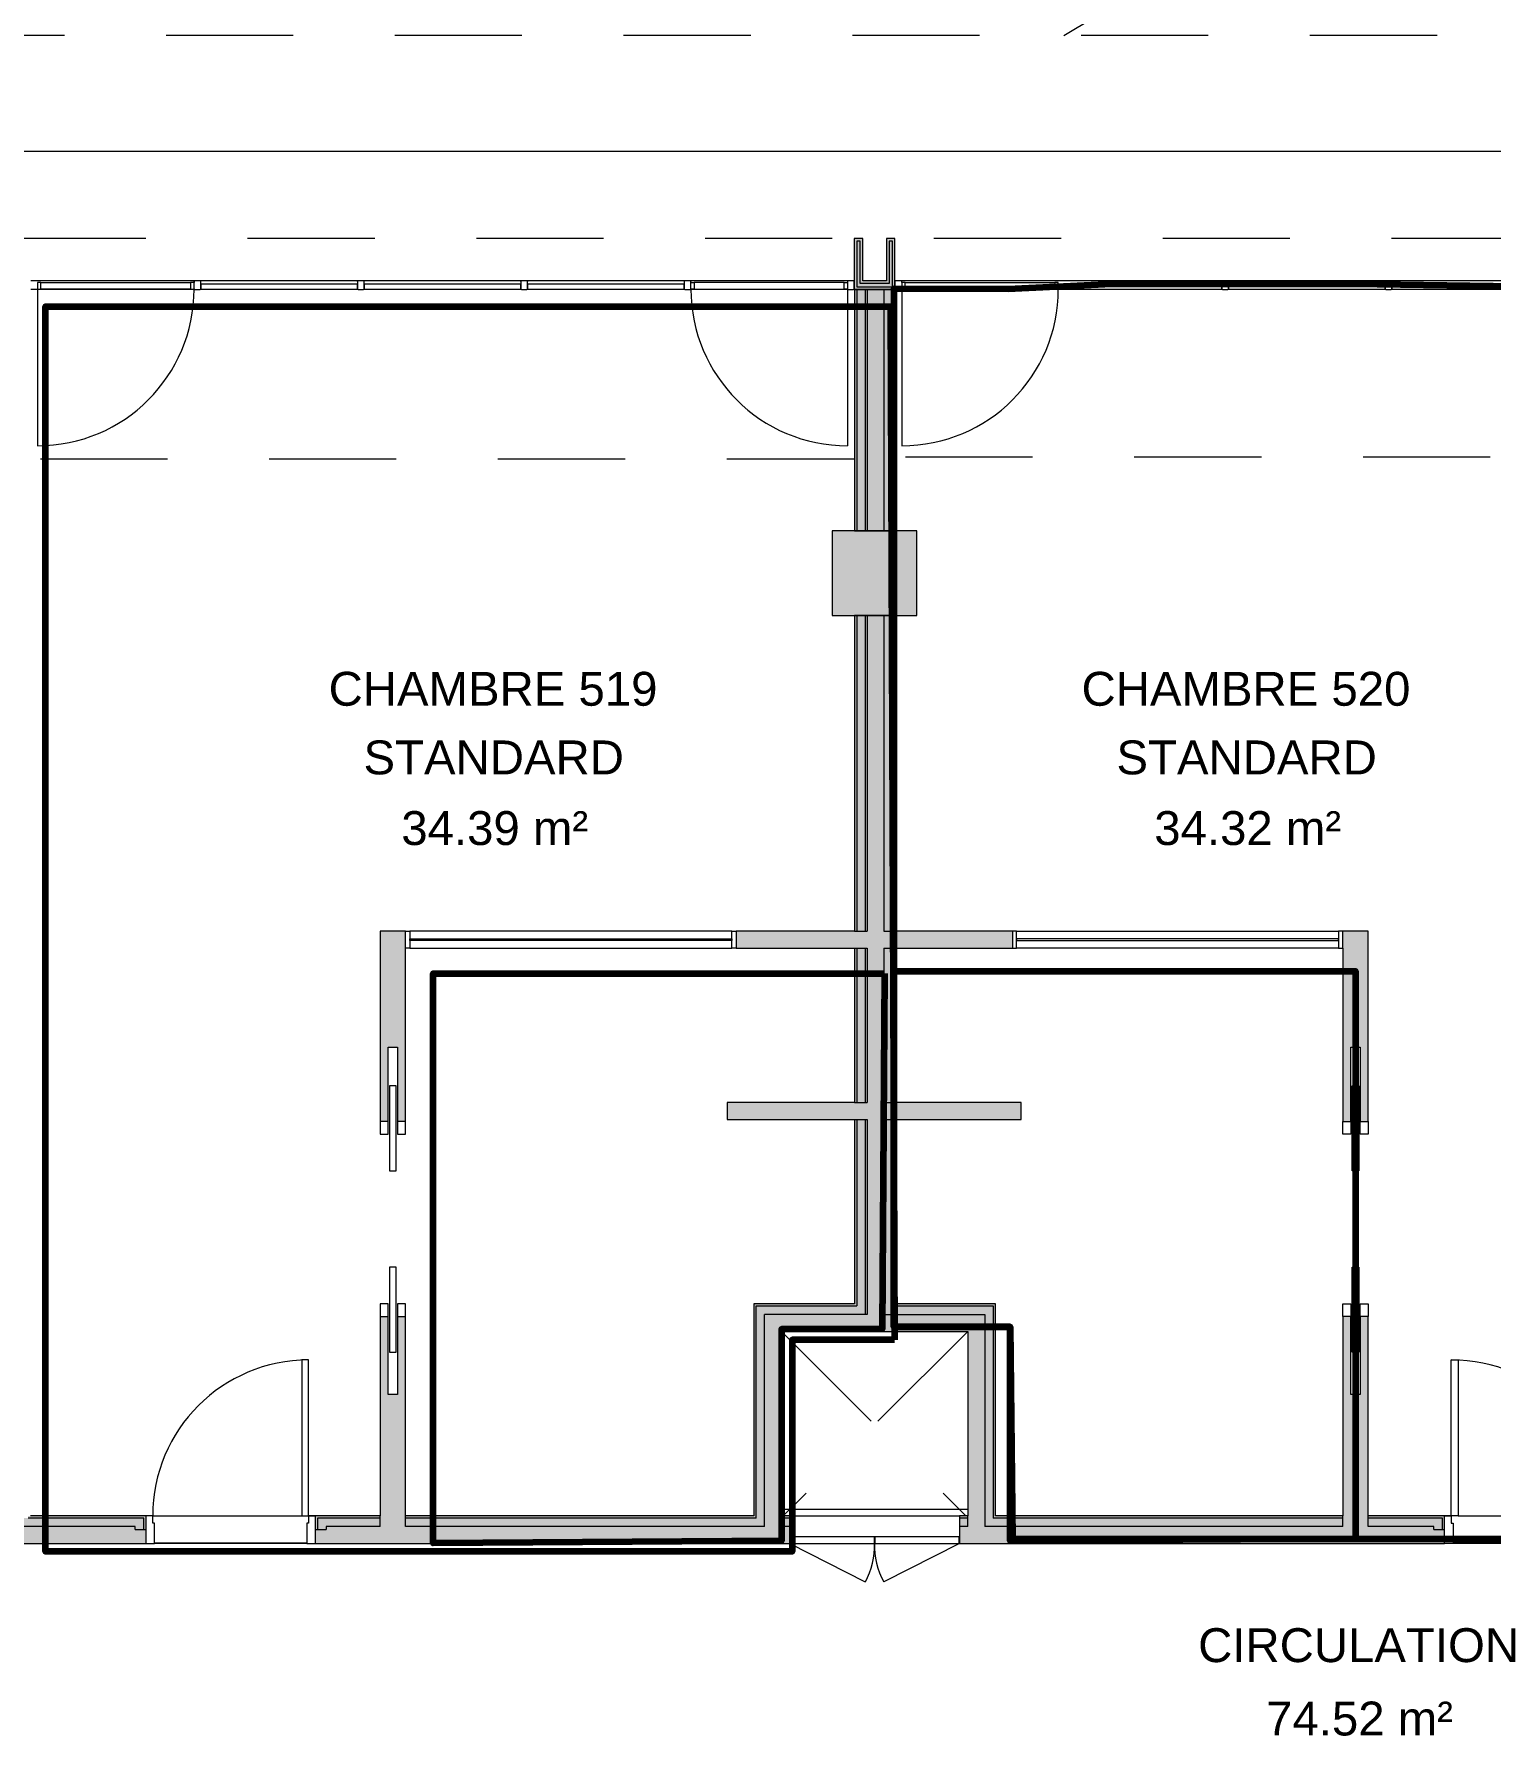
# Model space of a CAD drawing. Header units: metres. Extents: x -227.9 to -141.2, y 39.1 to 90.3.
# Drawn here: x -211.28 to -202.68, y 50.98 to 61.02 of the extents above; entities that cross this region are included whole.
import ezdxf

# ---------------------------------------------------------------- set-up
doc = ezdxf.new("R2010")
doc.units = ezdxf.units.M
doc.linetypes.add('JIS_02_0.7', pattern=[1.35, 0.75, -0.6])
for name, color, linetype, lineweight in [('A-AREA-IDEN', 7, 'Continuous', 9), ('A-DOOR', 7, 'Continuous', 5), ('A-FLOR', 7, 'Continuous', 5), ('A-GLAZ', 7, 'Continuous', 5), ('A-GLAZ-CURT', 7, 'Continuous', 5), ('A-GLAZ-CWMG', 7, 'Continuous', 5), ('A-ROOF', 7, 'Continuous', 5), ('A-WALL', 7, 'Continuous', 5), ('A-WALL-PATT', 7, 'Continuous', 13), ('I-WALL', 7, 'Continuous', 5)]:
    doc.layers.add(name, color=color, linetype=linetype, lineweight=lineweight)
doc.layers.add('A-DETL', color=94, linetype='Continuous', lineweight=5, true_color=0x00a600)
doc.layers.add('S-COLS', color=8, linetype='Continuous', lineweight=9, true_color=0x7f7f7f)
doc.layers.add('Chambre', color=40, linetype='Continuous')
doc.layers.add('SDB', color=230, linetype='Continuous')
doc.styles.add('Arial_1', font='arial.ttf', dxfattribs={"height": 0.2})

msp = doc.modelspace()

# ---------------------------------------------------------------- hatches: boundary and pattern name
at = {"layer": 'A-WALL', "true_color": 0x808080}
h = msp.add_hatch(color=8, dxfattribs=at)
h.paths.add_polyline_path([(-206.439, 59.514), (-206.199, 59.514), (-206.199, 59.814), (-206.249, 59.814), (-206.249, 59.564), (-206.389, 59.564), (-206.389, 59.814), (-206.439, 59.814), (-206.439, 59.57)])
h.paths.add_polyline_path([(-206.214, 59.529), (-206.424, 59.529), (-206.424, 59.799), (-206.404, 59.799), (-206.404, 59.549), (-206.234, 59.549), (-206.234, 59.799), (-206.214, 59.799), (-206.214, 59.57)])
msp.add_hatch(color=8, dxfattribs=at).paths.add_polyline_path([(-206.424, 59.529), (-206.214, 59.529), (-206.214, 59.799), (-206.234, 59.799), (-206.234, 59.549), (-206.404, 59.549), (-206.404, 59.799), (-206.424, 59.799), (-206.424, 59.57)])
at = {"layer": 'A-WALL-PATT', "lineweight": 5, "true_color": 0xaaaaaa}
msp.add_hatch(color=253, dxfattribs=at).paths.add_polyline_path([(-206.374, 58.089), (-206.364, 58.089), (-206.364, 59.514), (-206.374, 59.514), (-206.374, 58.498)])
h = msp.add_hatch(color=253, dxfattribs=at)
h.paths.add_polyline_path([(-206.364, 53.465), (-206.364, 54.615), (-206.374, 54.615), (-206.374, 53.465)])
h.paths.add_polyline_path([(-206.374, 54.715), (-206.364, 54.715), (-206.364, 55.627), (-206.374, 55.627), (-206.374, 55.284)])
h.paths.add_polyline_path([(-206.364, 55.727), (-206.364, 57.589), (-206.374, 57.589), (-206.374, 55.727)])
at = {"layer": 'I-WALL', "true_color": 0xaaaaaa}
for points in [[(-206.437, 58.089), (-206.424, 58.089), (-206.424, 59.514), (-206.437, 59.514), (-206.437, 58.498)], [(-206.424, 58.089), (-206.374, 58.089), (-206.374, 59.514), (-206.424, 59.514), (-206.424, 58.498)], [(-206.364, 58.089), (-206.264, 58.089), (-206.264, 59.514), (-206.364, 59.514), (-206.364, 58.498)], [(-206.264, 58.089), (-206.214, 58.089), (-206.214, 59.514), (-206.264, 59.514), (-206.264, 58.498)], [(-206.214, 58.089), (-206.201, 58.089), (-206.201, 59.514), (-206.214, 59.514), (-206.214, 58.498)], [(-206.275, 53.465), (-206.264, 53.465), (-206.264, 57.589), (-206.364, 57.589), (-206.364, 53.465)], [(-206.364, 54.615), (-206.364, 54.715), (-207.19, 54.715), (-207.19, 54.615), (-206.374, 54.615)], [(-206.214, 54.615), (-205.454, 54.615), (-205.454, 54.715), (-206.264, 54.715), (-206.264, 54.615)], [(-207.032, 52.276), (-207.019, 52.276), (-207.019, 53.515), (-207.032, 53.515), (-207.032, 53.14)], [(-207.019, 52.263), (-206.969, 52.263), (-206.969, 53.465), (-207.019, 53.465), (-207.019, 52.276)], [(-206.275, 53.365), (-205.769, 53.365), (-205.769, 53.465), (-206.969, 53.465), (-206.969, 53.365), (-206.686, 53.365)], [(-205.769, 52.213), (-205.669, 52.213), (-205.669, 53.465), (-205.769, 53.465), (-205.769, 52.263)], [(-205.619, 52.263), (-205.619, 53.515), (-205.669, 53.515), (-205.669, 52.263)], [(-205.606, 52.276), (-205.606, 53.528), (-205.619, 53.528), (-205.619, 52.276)], [(-206.969, 52.213), (-206.869, 52.213), (-206.869, 53.365), (-206.969, 53.365), (-206.969, 52.263)]]:
    msp.add_hatch(color=253, dxfattribs=at).paths.add_polyline_path(points)
h = msp.add_hatch(color=253, dxfattribs=at)
h.paths.add_polyline_path([(-206.424, 53.528), (-206.424, 54.615), (-206.437, 54.615), (-206.437, 53.528)])
h.paths.add_polyline_path([(-206.424, 54.715), (-206.424, 55.627), (-206.437, 55.627), (-206.437, 54.715)])
h.paths.add_polyline_path([(-206.437, 55.727), (-206.424, 55.727), (-206.424, 57.589), (-206.437, 57.589), (-206.437, 56.355)])
h = msp.add_hatch(color=253, dxfattribs=at)
h.paths.add_polyline_path([(-206.424, 53.515), (-206.374, 53.515), (-206.374, 54.615), (-206.424, 54.615), (-206.424, 53.528)])
h.paths.add_polyline_path([(-206.424, 54.715), (-206.374, 54.715), (-206.374, 55.627), (-206.424, 55.627), (-206.424, 55.284)])
h.paths.add_polyline_path([(-206.424, 55.727), (-206.374, 55.727), (-206.374, 57.589), (-206.424, 57.589), (-206.424, 56.355)])
h = msp.add_hatch(color=253, dxfattribs=at)
h.paths.add_polyline_path([(-206.264, 53.515), (-206.214, 53.515), (-206.214, 54.615), (-206.264, 54.615), (-206.264, 53.528)])
h.paths.add_polyline_path([(-206.264, 54.715), (-206.214, 54.715), (-206.214, 55.627), (-206.264, 55.627), (-206.264, 55.284)])
h.paths.add_polyline_path([(-206.264, 55.727), (-206.214, 55.727), (-206.214, 57.589), (-206.264, 57.589), (-206.264, 56.355)])
h = msp.add_hatch(color=253, dxfattribs=at)
h.paths.add_polyline_path([(-206.214, 53.528), (-206.201, 53.528), (-206.201, 54.615), (-206.214, 54.615), (-206.214, 54.212)])
h.paths.add_polyline_path([(-206.201, 54.715), (-206.201, 55.627), (-206.214, 55.627), (-206.214, 54.715)])
h.paths.add_polyline_path([(-206.201, 55.727), (-206.201, 57.589), (-206.214, 57.589), (-206.214, 55.727)])
h = msp.add_hatch(color=253, dxfattribs=at)
h.paths.add_polyline_path([(-206.364, 55.627), (-206.364, 55.727), (-207.137, 55.727), (-207.137, 55.627), (-206.374, 55.627)])
h.paths.add_polyline_path([(-209.087, 55.627), (-209.087, 55.727), (-209.237, 55.727), (-209.237, 55.627)])
h = msp.add_hatch(color=253, dxfattribs=at)
h.paths.add_polyline_path([(-203.406, 55.627), (-203.406, 55.727), (-203.556, 55.727), (-203.556, 55.627)])
h.paths.add_polyline_path([(-206.264, 55.627), (-205.506, 55.627), (-205.506, 55.727), (-206.264, 55.727)])
h = msp.add_hatch(color=253, dxfattribs=at)
h.paths.add_polyline_path([(-209.087, 52.213), (-209.087, 53.453), (-209.135, 53.453), (-209.135, 52.993), (-209.19, 52.993), (-209.19, 53.453), (-209.237, 53.453), (-209.237, 52.213)])
h.paths.add_polyline_path([(-209.19, 54.603), (-209.19, 55.043), (-209.135, 55.043), (-209.135, 54.603), (-209.087, 54.603), (-209.087, 55.627), (-209.237, 55.627), (-209.237, 54.603)])
h = msp.add_hatch(color=253, dxfattribs=at)
h.paths.add_polyline_path([(-203.406, 52.213), (-203.406, 53.453), (-203.454, 53.453), (-203.454, 52.993), (-203.509, 52.993), (-203.509, 53.453), (-203.556, 53.453), (-203.556, 52.213)])
h.paths.add_polyline_path([(-203.509, 54.603), (-203.509, 55.043), (-203.454, 55.043), (-203.454, 54.603), (-203.406, 54.603), (-203.406, 55.627), (-203.556, 55.627), (-203.556, 54.603)])
h = msp.add_hatch(color=253, dxfattribs=at)
h.paths.add_polyline_path([(-206.424, 53.515), (-206.424, 53.528), (-207.032, 53.528), (-207.032, 53.515), (-206.686, 53.515)])
h.paths.add_polyline_path([(-206.214, 53.515), (-205.619, 53.515), (-205.619, 53.528), (-206.214, 53.528)])
h = msp.add_hatch(color=253, dxfattribs=at)
h.paths.add_polyline_path([(-206.374, 53.465), (-206.374, 53.515), (-207.019, 53.515), (-207.019, 53.465), (-206.686, 53.465)])
h.paths.add_polyline_path([(-206.264, 53.465), (-205.669, 53.465), (-205.669, 53.515), (-206.264, 53.515)])
h = msp.add_hatch(color=253, dxfattribs=at)
h.paths.add_polyline_path([(-181.543, 52.195), (-181.493, 52.195), (-181.493, 52.213), (-180.684, 52.213), (-180.684, 52.263), (-181.543, 52.263)])
h.paths.add_polyline_path([(-182.619, 52.195), (-182.569, 52.195), (-182.569, 52.263), (-183.002, 52.263), (-183.002, 52.213), (-182.619, 52.213)])
h.paths.add_polyline_path([(-189.219, 52.195), (-189.219, 52.213), (-188.838, 52.213), (-188.838, 52.263), (-189.269, 52.263), (-189.269, 52.195)])
h.paths.add_polyline_path([(-191.743, 52.195), (-191.693, 52.195), (-191.693, 52.213), (-191.075, 52.213), (-191.075, 52.263), (-191.743, 52.263)])
h.paths.add_polyline_path([(-192.819, 52.195), (-192.769, 52.195), (-192.769, 52.263), (-193.201, 52.263), (-193.201, 52.213), (-192.819, 52.213)])
h.paths.add_polyline_path([(-190.345, 52.195), (-190.295, 52.195), (-190.295, 52.263), (-190.965, 52.263), (-190.965, 52.213), (-190.345, 52.213)])
h.paths.add_polyline_path([(-200.545, 52.195), (-200.495, 52.195), (-200.495, 52.263), (-201.164, 52.263), (-201.164, 52.213), (-200.545, 52.213)])
h.paths.add_polyline_path([(-201.893, 52.195), (-201.893, 52.213), (-201.274, 52.213), (-201.274, 52.263), (-201.943, 52.263), (-201.943, 52.195)])
h.paths.add_polyline_path([(-202.969, 52.195), (-202.969, 52.263), (-203.406, 52.263), (-203.406, 52.213), (-203.019, 52.213), (-203.019, 52.195)])
h.paths.add_polyline_path([(-199.419, 52.195), (-199.419, 52.213), (-199.037, 52.213), (-199.037, 52.263), (-199.469, 52.263), (-199.469, 52.195)])
h.paths.add_polyline_path([(-210.682, 52.195), (-210.632, 52.195), (-210.632, 52.263), (-211.364, 52.263), (-211.364, 52.213), (-210.682, 52.213)])
h.paths.add_polyline_path([(-212.587, 52.195), (-212.587, 52.263), (-212.634, 52.263), (-212.634, 52.195)])
h.paths.add_polyline_path([(-209.556, 52.195), (-209.556, 52.213), (-209.237, 52.213), (-209.237, 52.263), (-209.606, 52.263), (-209.606, 52.195)])
h.paths.add_polyline_path([(-213.71, 52.195), (-213.66, 52.195), (-213.66, 52.263), (-213.727, 52.263), (-213.727, 52.213), (-213.71, 52.213)])
h.paths.add_polyline_path([(-184.073, 52.213), (-183.152, 52.213), (-183.152, 52.263), (-185.206, 52.263), (-185.206, 52.213)])
h.paths.add_polyline_path([(-185.419, 52.213), (-185.306, 52.213), (-185.306, 52.263), (-185.419, 52.263)])
h.paths.add_polyline_path([(-186.532, 52.213), (-186.419, 52.213), (-186.419, 52.263), (-186.532, 52.263)])
h.paths.add_polyline_path([(-187.362, 52.213), (-186.632, 52.213), (-186.632, 52.263), (-188.688, 52.263), (-188.688, 52.213)])
h.paths.add_polyline_path([(-193.94, 52.213), (-193.351, 52.213), (-193.351, 52.263), (-195.406, 52.263), (-195.406, 52.213)])
h.paths.add_polyline_path([(-195.585, 52.213), (-195.506, 52.213), (-195.506, 52.263), (-195.619, 52.263), (-195.619, 52.213)])
h.paths.add_polyline_path([(-196.832, 52.213), (-196.832, 52.263), (-198.887, 52.263), (-198.887, 52.213), (-197.23, 52.213)])
h.paths.add_polyline_path([(-196.619, 52.213), (-196.619, 52.263), (-196.732, 52.263), (-196.732, 52.213)])
h.paths.add_polyline_path([(-203.808, 52.213), (-203.556, 52.213), (-203.556, 52.263), (-205.669, 52.263), (-205.669, 52.213), (-205.452, 52.213)])
h.paths.add_polyline_path([(-205.769, 52.213), (-205.769, 52.263), (-205.819, 52.263), (-205.819, 52.213)])
h.paths.add_polyline_path([(-207.097, 52.213), (-206.969, 52.213), (-206.969, 52.263), (-209.087, 52.263), (-209.087, 52.213), (-208.741, 52.213)])
h.paths.add_polyline_path([(-206.819, 52.213), (-206.819, 52.263), (-206.869, 52.263), (-206.869, 52.213)])
h.paths.add_polyline_path([(-212.487, 52.213), (-211.474, 52.213), (-211.474, 52.263), (-212.487, 52.263)])
h.paths.add_polyline_path([(-213.827, 52.213), (-213.827, 52.263), (-217.323, 52.263), (-217.323, 52.213), (-215.32, 52.213)])
h.paths.add_polyline_path([(-217.721, 52.213), (-217.423, 52.213), (-217.423, 52.263), (-217.721, 52.263)])
h.paths.add_polyline_path([(-219.119, 52.213), (-218.721, 52.213), (-218.721, 52.263), (-219.119, 52.263)])
h = msp.add_hatch(color=253, dxfattribs=at)
h.paths.add_polyline_path([(-181.543, 52.195), (-181.543, 52.263), (-180.697, 52.263), (-180.697, 52.276), (-181.556, 52.276), (-181.556, 52.195)])
h.paths.add_polyline_path([(-182.569, 52.195), (-182.556, 52.195), (-182.556, 52.276), (-183.002, 52.276), (-183.002, 52.263), (-182.569, 52.263), (-182.569, 52.233)])
h.paths.add_polyline_path([(-189.269, 52.195), (-189.269, 52.263), (-188.838, 52.263), (-188.838, 52.276), (-189.282, 52.276), (-189.282, 52.195)])
h.paths.add_polyline_path([(-192.756, 52.195), (-192.756, 52.276), (-193.201, 52.276), (-193.201, 52.263), (-192.769, 52.263), (-192.769, 52.195)])
h.paths.add_polyline_path([(-191.756, 52.195), (-191.743, 52.195), (-191.743, 52.263), (-191.125, 52.263), (-191.125, 52.276), (-191.756, 52.276), (-191.756, 52.233)])
h.paths.add_polyline_path([(-190.295, 52.195), (-190.282, 52.195), (-190.282, 52.276), (-190.915, 52.276), (-190.915, 52.263), (-190.295, 52.263), (-190.295, 52.233)])
h.paths.add_polyline_path([(-200.482, 52.195), (-200.482, 52.276), (-201.114, 52.276), (-201.114, 52.263), (-200.495, 52.263), (-200.495, 52.195)])
h.paths.add_polyline_path([(-201.956, 52.195), (-201.943, 52.195), (-201.943, 52.263), (-201.324, 52.263), (-201.324, 52.276), (-201.956, 52.276), (-201.956, 52.233)])
h.paths.add_polyline_path([(-199.482, 52.195), (-199.469, 52.195), (-199.469, 52.263), (-199.037, 52.263), (-199.037, 52.276), (-199.482, 52.276), (-199.482, 52.233)])
h.paths.add_polyline_path([(-202.956, 52.195), (-202.956, 52.276), (-203.406, 52.276), (-203.406, 52.263), (-202.969, 52.263), (-202.969, 52.195)])
h.paths.add_polyline_path([(-212.647, 52.195), (-212.634, 52.195), (-212.634, 52.263), (-212.587, 52.263), (-212.587, 52.276), (-212.647, 52.276), (-212.647, 52.233)])
h.paths.add_polyline_path([(-210.632, 52.195), (-210.619, 52.195), (-210.619, 52.276), (-211.314, 52.276), (-211.314, 52.263), (-210.632, 52.263), (-210.632, 52.233)])
h.paths.add_polyline_path([(-209.606, 52.195), (-209.606, 52.263), (-209.237, 52.263), (-209.237, 52.276), (-209.619, 52.276), (-209.619, 52.195)])
h.paths.add_polyline_path([(-213.66, 52.195), (-213.647, 52.195), (-213.647, 52.276), (-213.727, 52.276), (-213.727, 52.263), (-213.66, 52.263), (-213.66, 52.233)])
h.paths.add_polyline_path([(-184.073, 52.263), (-183.152, 52.263), (-183.152, 52.276), (-185.206, 52.276), (-185.206, 52.263)])
h.paths.add_polyline_path([(-185.356, 52.263), (-185.356, 52.276), (-185.419, 52.276), (-185.419, 52.263)])
h.paths.add_polyline_path([(-186.632, 52.263), (-186.632, 52.276), (-188.688, 52.276), (-188.688, 52.263), (-187.362, 52.263)])
h.paths.add_polyline_path([(-186.482, 52.263), (-186.419, 52.263), (-186.419, 52.276), (-186.482, 52.276)])
h.paths.add_polyline_path([(-193.94, 52.263), (-193.351, 52.263), (-193.351, 52.276), (-195.406, 52.276), (-195.406, 52.263)])
h.paths.add_polyline_path([(-195.556, 52.263), (-195.556, 52.276), (-195.619, 52.276), (-195.619, 52.263), (-195.585, 52.263)])
h.paths.add_polyline_path([(-196.682, 52.263), (-196.619, 52.263), (-196.619, 52.276), (-196.682, 52.276)])
h.paths.add_polyline_path([(-198.887, 52.263), (-196.832, 52.263), (-196.832, 52.276), (-198.887, 52.276)])
h.paths.add_polyline_path([(-203.556, 52.263), (-203.556, 52.276), (-205.619, 52.276), (-205.619, 52.263), (-203.808, 52.263)])
h.paths.add_polyline_path([(-206.869, 52.263), (-206.819, 52.263), (-206.819, 52.276), (-206.869, 52.276)])
h.paths.add_polyline_path([(-205.769, 52.263), (-205.769, 52.276), (-205.819, 52.276), (-205.819, 52.263)])
h.paths.add_polyline_path([(-207.019, 52.263), (-207.019, 52.276), (-209.087, 52.276), (-209.087, 52.263), (-207.097, 52.263)])
h.paths.add_polyline_path([(-211.524, 52.263), (-211.524, 52.276), (-212.487, 52.276), (-212.487, 52.263), (-212.031, 52.263)])
h.paths.add_polyline_path([(-213.827, 52.263), (-213.827, 52.276), (-217.273, 52.276), (-217.273, 52.263), (-215.32, 52.263)])
h.paths.add_polyline_path([(-217.721, 52.263), (-217.423, 52.263), (-217.423, 52.276), (-217.721, 52.276)])
h.paths.add_polyline_path([(-218.721, 52.263), (-218.721, 52.276), (-219.069, 52.276), (-219.069, 52.263)])
h = msp.add_hatch(color=253, dxfattribs=at)
h.paths.add_polyline_path([(-180.634, 52.113), (-180.634, 52.213), (-181.493, 52.213), (-181.493, 52.195), (-181.556, 52.195), (-181.556, 52.113), (-180.684, 52.113)])
h.paths.add_polyline_path([(-182.556, 52.113), (-182.556, 52.195), (-182.619, 52.195), (-182.619, 52.213), (-185.419, 52.213), (-185.419, 52.113), (-184.073, 52.113)])
h.paths.add_polyline_path([(-186.419, 52.113), (-186.419, 52.213), (-189.219, 52.213), (-189.219, 52.195), (-189.282, 52.195), (-189.282, 52.113), (-187.362, 52.113)])
h.paths.add_polyline_path([(-191.756, 52.113), (-190.282, 52.113), (-190.282, 52.195), (-190.345, 52.195), (-190.345, 52.213), (-191.693, 52.213), (-191.693, 52.195), (-191.756, 52.195)])
h.paths.add_polyline_path([(-192.756, 52.113), (-192.756, 52.195), (-192.819, 52.195), (-192.819, 52.213), (-195.619, 52.213), (-195.619, 52.113), (-193.94, 52.113)])
h.paths.add_polyline_path([(-196.619, 52.113), (-196.619, 52.213), (-199.419, 52.213), (-199.419, 52.195), (-199.482, 52.195), (-199.482, 52.113), (-197.23, 52.113)])
h.paths.add_polyline_path([(-200.482, 52.113), (-200.482, 52.195), (-200.545, 52.195), (-200.545, 52.213), (-201.893, 52.213), (-201.893, 52.195), (-201.956, 52.195), (-201.956, 52.113), (-200.519, 52.113)])
h.paths.add_polyline_path([(-203.808, 52.113), (-202.956, 52.113), (-202.956, 52.195), (-203.019, 52.195), (-203.019, 52.213), (-205.819, 52.213), (-205.819, 52.113), (-205.452, 52.113)])
h.paths.add_polyline_path([(-207.097, 52.113), (-206.819, 52.113), (-206.819, 52.213), (-209.556, 52.213), (-209.556, 52.195), (-209.619, 52.195), (-209.619, 52.113), (-208.741, 52.113)])
h.paths.add_polyline_path([(-212.647, 52.113), (-210.619, 52.113), (-210.619, 52.195), (-210.682, 52.195), (-210.682, 52.213), (-212.584, 52.213), (-212.584, 52.195), (-212.647, 52.195)])
h.paths.add_polyline_path([(-215.32, 52.113), (-213.647, 52.113), (-213.647, 52.195), (-213.71, 52.195), (-213.71, 52.213), (-217.721, 52.213), (-217.721, 52.113), (-216.964, 52.113)])
h.paths.add_polyline_path([(-218.721, 52.113), (-218.721, 52.213), (-219.219, 52.213), (-219.219, 52.113)])
at = {"layer": 'S-COLS', "lineweight": 5, "true_color": 0x808080}
msp.add_hatch(color=8, dxfattribs=at).paths.add_polyline_path([(-206.569, 57.589), (-206.069, 57.589), (-206.069, 58.089), (-206.569, 58.089)])

# ---------------------------------------------------------------- linework, layer by layer
at = {"layer": 'A-DETL', "color": 8, "linetype": 'JIS_02_0.7', "true_color": 0x808080}
msp.add_line((-205.202, 61.012), (-181.938, 75.116), dxfattribs=at)
at = {"layer": 'A-DETL', "color": 7, "linetype": 'JIS_02_0.7'}
for p, q in [((-176, 61.012), (-219.06, 61.012)), ((-180.919, 59.814), (-219.019, 59.814)), ((-206.869, 53.365), (-205.781, 52.276)), ((-205.769, 53.365), (-206.858, 52.276))]:
    msp.add_line(p, q, dxfattribs=at)
at = {"layer": 'A-DETL', "color": 9, "linetype": 'JIS_02_0.7', "lineweight": 9, "true_color": 0xc0c0c0}
for p, q in [((-206.442, 58.513), (-211.306, 58.513)), ((-201.337, 58.523), (-206.201, 58.523))]:
    msp.add_line(p, q, dxfattribs=at)
at = {"layer": 'A-DOOR', "color": 9, "lineweight": 9, "true_color": 0xc0c0c0}
for p, q in [((-211.239, 59.555), (-211.259, 59.555)), ((-211.259, 59.555), (-211.259, 59.515)), ((-211.259, 59.515), (-211.239, 59.515)), ((-211.239, 59.515), (-211.239, 59.555)), ((-210.335, 59.555), (-210.355, 59.555)), ((-210.355, 59.555), (-210.355, 59.515)), ((-210.355, 59.515), (-210.335, 59.515)), ((-210.335, 59.515), (-210.335, 59.555)), ((-207.403, 59.555), (-207.383, 59.555)), ((-207.403, 59.515), (-207.403, 59.555)), ((-207.383, 59.515), (-207.403, 59.515)), ((-207.383, 59.555), (-207.383, 59.515)), ((-206.499, 59.555), (-206.479, 59.555)), ((-206.499, 59.515), (-206.499, 59.555)), ((-206.479, 59.515), (-206.499, 59.515)), ((-206.479, 59.555), (-206.479, 59.515)), ((-206.139, 59.555), (-206.159, 59.555)), ((-206.159, 59.555), (-206.159, 59.515)), ((-206.159, 59.515), (-206.139, 59.515)), ((-206.139, 59.515), (-206.139, 59.555)), ((-205.235, 59.555), (-205.255, 59.555)), ((-205.255, 59.555), (-205.255, 59.515)), ((-205.255, 59.515), (-205.235, 59.515)), ((-205.235, 59.515), (-205.235, 59.555)), ((-206.32, 52.153), (-206.817, 52.153)), ((-206.817, 52.153), (-206.817, 52.113)), ((-206.32, 52.113), (-206.32, 52.153)), ((-206.318, 52.153), (-206.318, 52.113)), ((-205.821, 52.153), (-206.318, 52.153)), ((-205.821, 52.113), (-205.821, 52.153)), ((-206.817, 52.113), (-206.32, 52.113)), ((-206.318, 52.113), (-205.821, 52.113))]:
    msp.add_line(p, q, dxfattribs=at)
at = {"layer": 'A-DOOR'}
for p, q in [((-211.259, 59.515), (-211.259, 58.591)), ((-206.479, 59.515), (-206.479, 58.591)), ((-206.159, 59.515), (-206.159, 58.591)), ((-209.142, 54.813), (-209.182, 54.813)), ((-209.182, 54.813), (-209.182, 54.313)), ((-209.142, 54.313), (-209.142, 54.813)), ((-203.501, 54.813), (-203.461, 54.813)), ((-203.501, 54.313), (-203.501, 54.813)), ((-203.461, 54.813), (-203.461, 54.313)), ((-209.182, 54.313), (-209.142, 54.313)), ((-203.461, 54.313), (-203.501, 54.313)), ((-209.182, 53.743), (-209.182, 53.243)), ((-209.142, 53.743), (-209.182, 53.743)), ((-209.142, 53.243), (-209.142, 53.743)), ((-203.501, 53.743), (-203.461, 53.743)), ((-203.501, 53.243), (-203.501, 53.743)), ((-203.461, 53.743), (-203.461, 53.243)), ((-209.182, 53.243), (-209.142, 53.243)), ((-203.461, 53.243), (-203.501, 53.243)), ((-209.659, 53.196), (-209.699, 53.196)), ((-209.699, 53.196), (-209.699, 52.276)), ((-209.659, 52.276), (-209.659, 53.196)), ((-202.916, 53.196), (-202.876, 53.196)), ((-202.916, 52.276), (-202.916, 53.196)), ((-202.876, 53.196), (-202.876, 52.276)), ((-209.699, 52.276), (-209.659, 52.276)), ((-202.876, 52.276), (-202.916, 52.276))]:
    msp.add_line(p, q, dxfattribs=at)
at = {"layer": 'A-DOOR', "color": 9, "true_color": 0xc0c0c0}
for p, q in [((-211.239, 59.555), (-210.355, 59.555)), ((-210.355, 59.515), (-211.239, 59.515)), ((-206.499, 59.555), (-207.383, 59.555)), ((-207.383, 59.515), (-206.499, 59.515)), ((-206.139, 59.555), (-205.255, 59.555)), ((-205.255, 59.515), (-206.139, 59.515)), ((-209.237, 54.603), (-209.237, 54.528)), ((-209.19, 54.603), (-209.237, 54.603)), ((-209.19, 54.528), (-209.19, 54.603)), ((-209.135, 54.603), (-209.135, 54.528)), ((-209.087, 54.603), (-209.135, 54.603)), ((-209.087, 54.528), (-209.087, 54.603)), ((-203.556, 54.603), (-203.509, 54.603)), ((-203.556, 54.528), (-203.556, 54.603)), ((-203.509, 54.603), (-203.509, 54.528)), ((-203.454, 54.603), (-203.406, 54.603)), ((-203.454, 54.528), (-203.454, 54.603)), ((-203.406, 54.603), (-203.406, 54.528)), ((-209.237, 54.528), (-209.19, 54.528)), ((-209.135, 54.528), (-209.087, 54.528)), ((-203.509, 54.528), (-203.556, 54.528)), ((-203.406, 54.528), (-203.454, 54.528)), ((-209.237, 53.528), (-209.237, 53.453)), ((-209.19, 53.528), (-209.237, 53.528)), ((-209.237, 53.453), (-209.19, 53.453)), ((-209.19, 53.453), (-209.19, 53.528)), ((-209.135, 53.528), (-209.135, 53.453)), ((-209.087, 53.528), (-209.135, 53.528)), ((-209.135, 53.453), (-209.087, 53.453)), ((-209.087, 53.453), (-209.087, 53.528)), ((-203.556, 53.528), (-203.509, 53.528)), ((-203.556, 53.453), (-203.556, 53.528)), ((-203.509, 53.453), (-203.556, 53.453)), ((-203.509, 53.528), (-203.509, 53.453)), ((-203.454, 53.528), (-203.406, 53.528)), ((-203.454, 53.453), (-203.454, 53.528)), ((-203.406, 53.453), (-203.454, 53.453)), ((-203.406, 53.528), (-203.406, 53.453)), ((-210.619, 52.276), (-210.619, 52.113)), ((-210.579, 52.276), (-210.619, 52.276)), ((-210.579, 52.233), (-210.579, 52.276)), ((-210.569, 52.233), (-210.579, 52.233)), ((-210.569, 52.113), (-210.569, 52.233)), ((-209.659, 52.233), (-209.669, 52.233)), ((-209.669, 52.233), (-209.669, 52.113)), ((-209.619, 52.276), (-209.659, 52.276)), ((-209.659, 52.276), (-209.659, 52.233)), ((-209.619, 52.113), (-209.619, 52.276)), ((-202.956, 52.113), (-202.956, 52.276)), ((-202.956, 52.276), (-202.916, 52.276)), ((-202.916, 52.276), (-202.916, 52.233)), ((-202.916, 52.233), (-202.906, 52.233)), ((-202.906, 52.233), (-202.906, 52.113)), ((-210.619, 52.113), (-210.569, 52.113)), ((-209.669, 52.113), (-209.619, 52.113)), ((-206.819, 52.113), (-206.374, 51.887)), ((-205.819, 52.113), (-206.265, 51.887)), ((-202.906, 52.113), (-202.956, 52.113))]:
    msp.add_line(p, q, dxfattribs=at)
at = {"layer": 'A-DOOR', "lineweight": 9}
for p, q in [((-209.699, 52.276), (-209.619, 52.276)), ((-202.876, 52.276), (-202.956, 52.276))]:
    msp.add_line(p, q, dxfattribs=at)
at = {"layer": 'A-DOOR'}
for centre, radius, start, end in [((-211.259, 59.515), 0.924, 270, 360), ((-206.479, 59.515), 0.924, 180, 270), ((-206.159, 59.515), 0.924, 270, 360), ((-209.659, 52.276), 0.92, 90, 180), ((-202.916, 52.276), 0.92, 0, 90)]:
    msp.add_arc(centre, radius, start, end, dxfattribs=at)
at = {"layer": 'A-DOOR', "color": 9, "true_color": 0xc0c0c0}
for centre, start, end in [((-206.774, 52.103), 331.6205, 1.3795), ((-205.865, 52.103), 178.6205, 208.3795)]:
    msp.add_arc(centre, 0.455, start, end, dxfattribs=at)
at = {"layer": 'A-FLOR'}
for p, q in [((-210.331, 59.514), (-211.299, 59.514)), ((-209.367, 59.514), (-210.299, 59.514)), ((-208.403, 59.514), (-209.335, 59.514)), ((-207.439, 59.514), (-208.371, 59.514)), ((-206.475, 59.514), (-207.407, 59.514)), ((-206.439, 59.514), (-206.443, 59.514)), ((-206.195, 59.514), (-206.199, 59.514)), ((-204.267, 59.514), (-206.163, 59.514)), ((-203.303, 59.514), (-204.235, 59.514)), ((-202.339, 59.514), (-203.271, 59.514)), ((-209.669, 52.115), (-210.569, 52.115)), ((-202.006, 52.115), (-202.907, 52.115))]:
    msp.add_line(p, q, dxfattribs=at)
at = {"layer": 'A-FLOR', "lineweight": 9}
for p, q in [((-206.854, 53.364), (-205.769, 53.364)), ((-206.854, 52.314), (-206.854, 53.364)), ((-205.769, 52.314), (-206.854, 52.314))]:
    msp.add_line(p, q, dxfattribs=at)
at = {"layer": 'A-GLAZ', "lineweight": 13}
for p, q in [((-209.087, 55.727), (-209.062, 55.727)), ((-209.087, 55.627), (-209.087, 55.727)), ((-209.062, 55.727), (-209.062, 55.627)), ((-209.062, 55.672), (-209.062, 55.682)), ((-209.062, 55.682), (-207.162, 55.682)), ((-207.162, 55.672), (-209.062, 55.672)), ((-207.162, 55.727), (-207.137, 55.727)), ((-207.162, 55.627), (-207.162, 55.727)), ((-207.162, 55.682), (-207.162, 55.672)), ((-207.137, 55.727), (-207.137, 55.627)), ((-205.481, 55.727), (-205.506, 55.727)), ((-205.506, 55.727), (-205.506, 55.627)), ((-205.481, 55.627), (-205.481, 55.727)), ((-203.581, 55.682), (-205.481, 55.682)), ((-205.481, 55.682), (-205.481, 55.672)), ((-205.481, 55.672), (-203.581, 55.672)), ((-203.556, 55.727), (-203.581, 55.727)), ((-203.581, 55.727), (-203.581, 55.627)), ((-203.581, 55.672), (-203.581, 55.682)), ((-203.556, 55.627), (-203.556, 55.727)), ((-209.062, 55.627), (-209.087, 55.627)), ((-207.137, 55.627), (-207.162, 55.627)), ((-205.506, 55.627), (-205.481, 55.627)), ((-203.581, 55.627), (-203.556, 55.627))]:
    msp.add_line(p, q, dxfattribs=at)
at = {"layer": 'A-GLAZ'}
for p, q in [((-207.162, 55.727), (-209.062, 55.727)), ((-205.481, 55.727), (-203.581, 55.727)), ((-209.062, 55.627), (-207.162, 55.627)), ((-203.581, 55.627), (-205.481, 55.627))]:
    msp.add_line(p, q, dxfattribs=at)
at = {"layer": 'A-GLAZ-CURT', "lineweight": 9}
for p, q in [((-209.371, 59.545), (-210.295, 59.545)), ((-210.295, 59.545), (-210.295, 59.515)), ((-210.295, 59.515), (-209.371, 59.515)), ((-209.371, 59.515), (-209.371, 59.545)), ((-208.407, 59.545), (-209.331, 59.545)), ((-209.331, 59.545), (-209.331, 59.515)), ((-209.331, 59.515), (-208.407, 59.515)), ((-208.407, 59.515), (-208.407, 59.545)), ((-207.443, 59.545), (-208.367, 59.545)), ((-208.367, 59.545), (-208.367, 59.515)), ((-208.367, 59.515), (-207.443, 59.515)), ((-207.443, 59.515), (-207.443, 59.545)), ((-204.271, 59.545), (-205.195, 59.545)), ((-205.195, 59.545), (-205.195, 59.515)), ((-205.195, 59.515), (-204.271, 59.515)), ((-204.271, 59.515), (-204.271, 59.545)), ((-203.307, 59.545), (-204.231, 59.545)), ((-204.231, 59.545), (-204.231, 59.515)), ((-204.231, 59.515), (-203.307, 59.515)), ((-203.307, 59.515), (-203.307, 59.545)), ((-202.343, 59.545), (-203.267, 59.545)), ((-203.267, 59.545), (-203.267, 59.515)), ((-203.267, 59.515), (-202.343, 59.515))]:
    msp.add_line(p, q, dxfattribs=at)
at = {"layer": 'A-GLAZ-CWMG', "lineweight": 13, "extrusion": (0, 0, -1)}
for p, q in [((-210.335, 59.56), (-210.335, 59.555)), ((-210.299, 59.564), (-210.331, 59.564)), ((-210.295, 59.518), (-210.295, 59.56)), ((-209.371, 59.56), (-209.371, 59.518)), ((-209.335, 59.564), (-209.367, 59.564)), ((-209.331, 59.518), (-209.331, 59.56)), ((-208.407, 59.56), (-208.407, 59.518)), ((-208.371, 59.564), (-208.403, 59.564)), ((-208.367, 59.518), (-208.367, 59.56)), ((-207.443, 59.56), (-207.443, 59.518)), ((-207.407, 59.564), (-207.439, 59.564)), ((-207.403, 59.555), (-207.403, 59.56)), ((-206.199, 59.56), (-206.199, 59.518)), ((-206.163, 59.564), (-206.195, 59.564)), ((-206.159, 59.555), (-206.159, 59.56)), ((-204.271, 59.56), (-204.271, 59.518)), ((-204.235, 59.564), (-204.267, 59.564)), ((-204.231, 59.518), (-204.231, 59.56)), ((-203.307, 59.56), (-203.307, 59.518)), ((-203.271, 59.564), (-203.303, 59.564)), ((-203.267, 59.518), (-203.267, 59.56)), ((-210.331, 59.514), (-210.299, 59.514)), ((-209.367, 59.514), (-209.335, 59.514)), ((-208.403, 59.514), (-208.371, 59.514)), ((-207.439, 59.514), (-207.407, 59.514)), ((-206.195, 59.514), (-206.163, 59.514)), ((-204.267, 59.514), (-204.235, 59.514)), ((-203.303, 59.514), (-203.271, 59.514))]:
    msp.add_line(p, q, dxfattribs=at)
at = {"layer": 'A-GLAZ-CWMG', "lineweight": 13}
for p, q in [((-206.479, 59.56), (-206.479, 59.555)), ((-206.443, 59.564), (-206.475, 59.564)), ((-206.439, 59.518), (-206.439, 59.56)), ((-206.475, 59.514), (-206.443, 59.514))]:
    msp.add_line(p, q, dxfattribs=at)
at = {"layer": 'A-GLAZ-CWMG', "lineweight": 13, "extrusion": (0, 0, -1)}
for centre, start, end in [((210.331, 59.56), 360, 90), ((210.299, 59.56), 90, 180), ((209.367, 59.56), 360, 90), ((209.335, 59.56), 90, 180), ((208.403, 59.56), 360, 90), ((208.371, 59.56), 90, 180), ((207.439, 59.56), 360, 90), ((207.407, 59.56), 90, 180), ((206.195, 59.56), 360, 90), ((206.163, 59.56), 90, 180), ((204.267, 59.56), 360, 90), ((204.235, 59.56), 90, 180), ((203.303, 59.56), 360, 90), ((203.271, 59.56), 90, 180), ((210.331, 59.518), 270, 0), ((210.299, 59.518), 180, 270), ((209.367, 59.518), 270, 0), ((209.335, 59.518), 180, 270), ((208.403, 59.518), 270, 0), ((208.371, 59.518), 180, 270), ((207.439, 59.518), 270, 0), ((207.407, 59.518), 180, 270), ((206.195, 59.518), 270, 0), ((206.163, 59.518), 180, 270), ((204.267, 59.518), 270, 0), ((204.235, 59.518), 180, 270), ((203.303, 59.518), 270, 0), ((203.271, 59.518), 180, 270)]:
    msp.add_arc(centre, 0.004, start, end, dxfattribs=at)
at = {"layer": 'A-GLAZ-CWMG', "lineweight": 13}
for centre, start, end in [((-206.475, 59.56), 90, 180), ((-206.443, 59.56), 0, 90), ((-206.475, 59.518), 180, 270), ((-206.443, 59.518), 270, 0)]:
    msp.add_arc(centre, 0.004, start, end, dxfattribs=at)
at = {"layer": 'A-ROOF'}
for p, q in [((-219.069, 60.329), (-176.815, 60.329)), ((-210.331, 59.564), (-211.299, 59.564)), ((-209.367, 59.564), (-210.299, 59.564)), ((-208.403, 59.564), (-209.335, 59.564)), ((-207.439, 59.564), (-208.371, 59.564)), ((-206.475, 59.564), (-207.407, 59.564)), ((-206.439, 59.564), (-206.443, 59.564)), ((-206.195, 59.564), (-206.199, 59.564)), ((-204.267, 59.564), (-206.163, 59.564)), ((-203.303, 59.564), (-204.235, 59.564)), ((-202.339, 59.564), (-203.271, 59.564))]:
    msp.add_line(p, q, dxfattribs=at)
at = {"layer": 'A-WALL', "lineweight": 13}
for p, q in [((-206.439, 59.814), (-206.439, 59.514)), ((-206.389, 59.814), (-206.439, 59.814)), ((-206.389, 59.564), (-206.389, 59.814)), ((-206.199, 59.814), (-206.249, 59.814)), ((-206.249, 59.814), (-206.249, 59.564)), ((-206.199, 59.514), (-206.199, 59.814)), ((-206.249, 59.564), (-206.389, 59.564)), ((-206.439, 59.514), (-206.199, 59.514))]:
    msp.add_line(p, q, dxfattribs=at)
at = {"layer": 'A-WALL'}
for p, q in [((-206.424, 59.799), (-206.424, 59.529)), ((-206.404, 59.799), (-206.424, 59.799)), ((-206.404, 59.549), (-206.404, 59.799)), ((-206.234, 59.799), (-206.234, 59.549)), ((-206.214, 59.799), (-206.234, 59.799)), ((-206.214, 59.529), (-206.214, 59.799)), ((-206.424, 59.529), (-206.214, 59.529)), ((-206.424, 59.514), (-206.424, 58.089)), ((-206.234, 59.549), (-206.404, 59.549)), ((-206.374, 59.514), (-206.374, 58.089)), ((-206.364, 59.514), (-206.364, 58.089)), ((-206.264, 59.514), (-206.264, 58.089)), ((-206.214, 59.514), (-206.214, 58.089)), ((-206.424, 57.589), (-206.424, 55.727)), ((-206.374, 57.589), (-206.374, 55.727)), ((-206.364, 57.589), (-206.364, 55.727)), ((-206.264, 57.589), (-206.264, 55.727)), ((-206.214, 57.589), (-206.214, 55.727)), ((-206.437, 55.727), (-206.364, 55.727)), ((-206.264, 55.727), (-206.201, 55.727)), ((-206.437, 55.627), (-206.364, 55.627)), ((-206.424, 55.627), (-206.424, 54.715)), ((-206.374, 55.627), (-206.374, 54.715)), ((-206.364, 55.627), (-206.364, 54.715)), ((-206.264, 55.627), (-206.264, 54.715)), ((-206.264, 55.627), (-206.201, 55.627)), ((-206.214, 55.627), (-206.214, 54.715)), ((-206.437, 54.715), (-206.364, 54.715)), ((-206.264, 54.715), (-206.201, 54.715)), ((-206.437, 54.615), (-206.364, 54.615)), ((-206.424, 54.615), (-206.424, 53.515)), ((-206.374, 54.615), (-206.374, 53.465)), ((-206.364, 54.615), (-206.364, 53.465)), ((-206.264, 54.615), (-206.264, 53.465)), ((-206.264, 54.615), (-206.201, 54.615)), ((-206.214, 54.615), (-206.214, 53.515)), ((-207.019, 53.515), (-206.424, 53.515)), ((-207.019, 52.263), (-207.019, 53.515)), ((-206.969, 52.213), (-206.969, 53.465)), ((-206.364, 53.465), (-206.969, 53.465)), ((-206.264, 53.465), (-205.669, 53.465)), ((-206.214, 53.515), (-205.619, 53.515)), ((-205.669, 53.465), (-205.669, 52.213)), ((-205.619, 53.515), (-205.619, 52.263)), ((-210.632, 52.263), (-211.314, 52.263)), ((-210.632, 52.195), (-210.632, 52.263)), ((-209.606, 52.263), (-209.606, 52.195)), ((-209.237, 52.263), (-209.606, 52.263)), ((-209.237, 52.213), (-209.237, 52.276)), ((-209.087, 52.213), (-209.087, 52.276)), ((-207.019, 52.263), (-209.087, 52.263)), ((-206.869, 52.213), (-206.869, 52.276)), ((-206.819, 52.263), (-206.869, 52.263)), ((-205.769, 52.263), (-205.819, 52.263)), ((-205.769, 52.213), (-205.769, 52.276)), ((-203.556, 52.263), (-205.619, 52.263)), ((-203.556, 52.213), (-203.556, 52.276)), ((-203.406, 52.213), (-203.406, 52.276)), ((-202.969, 52.263), (-203.406, 52.263)), ((-202.969, 52.195), (-202.969, 52.263)), ((-210.682, 52.213), (-211.374, 52.213)), ((-210.682, 52.195), (-210.682, 52.213)), ((-210.682, 52.195), (-210.619, 52.195)), ((-209.619, 52.195), (-209.556, 52.195)), ((-209.556, 52.213), (-209.556, 52.195)), ((-209.237, 52.213), (-209.556, 52.213)), ((-206.969, 52.213), (-209.087, 52.213)), ((-206.819, 52.213), (-206.869, 52.213)), ((-205.769, 52.213), (-205.819, 52.213)), ((-203.556, 52.213), (-205.669, 52.213)), ((-203.019, 52.213), (-203.406, 52.213)), ((-203.019, 52.195), (-203.019, 52.213)), ((-203.019, 52.195), (-202.956, 52.195))]:
    msp.add_line(p, q, dxfattribs=at)
at = {"layer": 'Chambre', "lineweight": 140}
for points in [[(-205.531, 59.515), (-206.206, 59.517), (-206.206, 53.391), (-205.519, 53.391), (-205.506, 52.141), (-201.237, 52.141), (-201.304, 59.514), (-203.49, 59.545), (-204.231, 59.545), (-204.92, 59.545), (-205.531, 59.515)], [(-206.201, 53.315), (-206.806, 53.315), (-206.806, 52.065), (-211.211, 52.065), (-211.211, 59.414), (-206.226, 59.414), (-206.201, 53.315)]]:
    msp.add_lwpolyline(points, dxfattribs=at)
at = {"layer": 'I-WALL', "lineweight": 13}
for p, q in [((-206.201, 59.514), (-206.437, 59.514)), ((-206.437, 59.514), (-206.437, 58.089)), ((-206.201, 58.089), (-206.201, 59.514)), ((-206.437, 58.089), (-206.201, 58.089)), ((-206.201, 57.589), (-206.437, 57.589)), ((-206.437, 57.589), (-206.437, 55.727)), ((-206.201, 55.727), (-206.201, 57.589)), ((-209.087, 55.727), (-209.237, 55.727)), ((-209.237, 55.727), (-209.237, 54.603)), ((-206.437, 55.727), (-207.137, 55.727)), ((-205.506, 55.727), (-206.201, 55.727)), ((-203.406, 55.727), (-203.556, 55.727)), ((-203.406, 54.603), (-203.406, 55.727)), ((-209.087, 54.603), (-209.087, 55.627)), ((-207.137, 55.627), (-206.437, 55.627)), ((-206.437, 55.627), (-206.437, 54.715)), ((-206.201, 54.715), (-206.201, 55.627)), ((-206.201, 55.627), (-205.506, 55.627)), ((-203.556, 55.627), (-203.556, 54.603)), ((-209.19, 54.603), (-209.19, 55.043)), ((-209.19, 55.043), (-209.135, 55.043)), ((-209.135, 55.043), (-209.135, 54.603)), ((-203.509, 54.603), (-203.509, 55.043)), ((-203.509, 55.043), (-203.454, 55.043)), ((-203.454, 55.043), (-203.454, 54.603)), ((-206.437, 54.715), (-207.19, 54.715)), ((-207.19, 54.715), (-207.19, 54.615)), ((-205.454, 54.715), (-206.201, 54.715)), ((-205.454, 54.615), (-205.454, 54.715)), ((-207.19, 54.615), (-206.437, 54.615)), ((-206.437, 54.615), (-206.437, 53.528)), ((-206.201, 53.528), (-206.201, 54.615)), ((-206.201, 54.615), (-205.454, 54.615)), ((-209.237, 53.453), (-209.237, 52.276)), ((-209.19, 52.993), (-209.19, 53.453)), ((-209.135, 53.453), (-209.135, 52.993)), ((-209.087, 52.276), (-209.087, 53.453)), ((-206.437, 53.528), (-207.032, 53.528)), ((-207.032, 53.528), (-207.032, 52.276)), ((-205.606, 53.528), (-206.201, 53.528)), ((-205.606, 52.276), (-205.606, 53.528)), ((-203.556, 53.453), (-203.556, 52.276)), ((-203.509, 52.993), (-203.509, 53.453)), ((-203.454, 53.453), (-203.454, 52.993)), ((-203.406, 52.276), (-203.406, 53.453)), ((-206.869, 53.365), (-205.769, 53.365)), ((-206.869, 52.276), (-206.869, 53.365)), ((-205.769, 53.365), (-205.769, 52.276)), ((-209.135, 52.993), (-209.19, 52.993)), ((-203.454, 52.993), (-203.509, 52.993)), ((-210.619, 52.276), (-211.301, 52.276)), ((-209.237, 52.276), (-209.619, 52.276)), ((-207.032, 52.276), (-209.087, 52.276)), ((-206.819, 52.276), (-206.869, 52.276)), ((-206.819, 52.113), (-206.819, 52.276)), ((-205.769, 52.276), (-205.819, 52.276)), ((-205.819, 52.276), (-205.819, 52.113)), ((-203.556, 52.276), (-205.606, 52.276)), ((-202.956, 52.276), (-203.406, 52.276)), ((-212.647, 52.113), (-210.619, 52.113)), ((-209.619, 52.113), (-206.819, 52.113)), ((-205.819, 52.113), (-202.956, 52.113))]:
    msp.add_line(p, q, dxfattribs=at)
at = {"layer": 'I-WALL'}
for p, q in [((-210.579, 52.276), (-209.699, 52.276)), ((-206.819, 52.276), (-205.819, 52.276)), ((-202.876, 52.276), (-201.996, 52.276)), ((-209.669, 52.113), (-210.569, 52.113)), ((-206.817, 52.113), (-206.819, 52.113)), ((-206.318, 52.113), (-206.32, 52.113)), ((-205.819, 52.113), (-205.821, 52.113)), ((-202.006, 52.113), (-202.906, 52.113))]:
    msp.add_line(p, q, dxfattribs=at)
at = {"layer": 'S-COLS', "color": 7}
for p, q in [((-206.069, 58.089), (-206.569, 58.089)), ((-206.569, 58.089), (-206.569, 57.589)), ((-206.069, 57.589), (-206.069, 58.089)), ((-206.569, 57.589), (-206.069, 57.589))]:
    msp.add_line(p, q, dxfattribs=at)
at = {"layer": 'SDB', "lineweight": 140}
for points in [[(-206.261, 55.477), (-206.274, 53.378), (-206.869, 53.378), (-206.869, 52.128), (-208.924, 52.115), (-208.924, 55.477), (-206.261, 55.477)], [(-206.206, 55.49), (-203.481, 55.49), (-203.481, 52.141), (-205.519, 52.128), (-205.519, 53.391), (-206.206, 53.391), (-206.206, 55.49)]]:
    msp.add_lwpolyline(points, dxfattribs=at)

# ---------------------------------------------------------------- texts
at = {"layer": 'A-AREA-IDEN', "color": 164, "true_color": 0x0029a5, "style": 'Arial_1'}
for s, p in [('CHAMBRE 519', (-209.541, 57.057)), ('CHAMBRE 520', (-205.098, 57.057)), ('STANDARD', (-209.335, 56.652)), ('STANDARD', (-204.892, 56.652)), ('34.39 m²', (-209.112, 56.235)), ('34.32 m²', (-204.669, 56.235)), ('CIRCULATION', (-204.41, 51.413)), ('74.52 m²', (-204.009, 50.98))]:
    msp.add_text(s, height=0.2, dxfattribs=at).set_placement(p)

doc.saveas('drawing.dxf')
